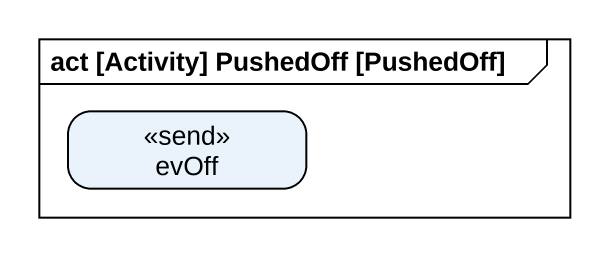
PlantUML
@startuml
mainframe act [Activity] PushedOff [PushedOff]
hide empty description
state evOff <<send>>
@enduml
